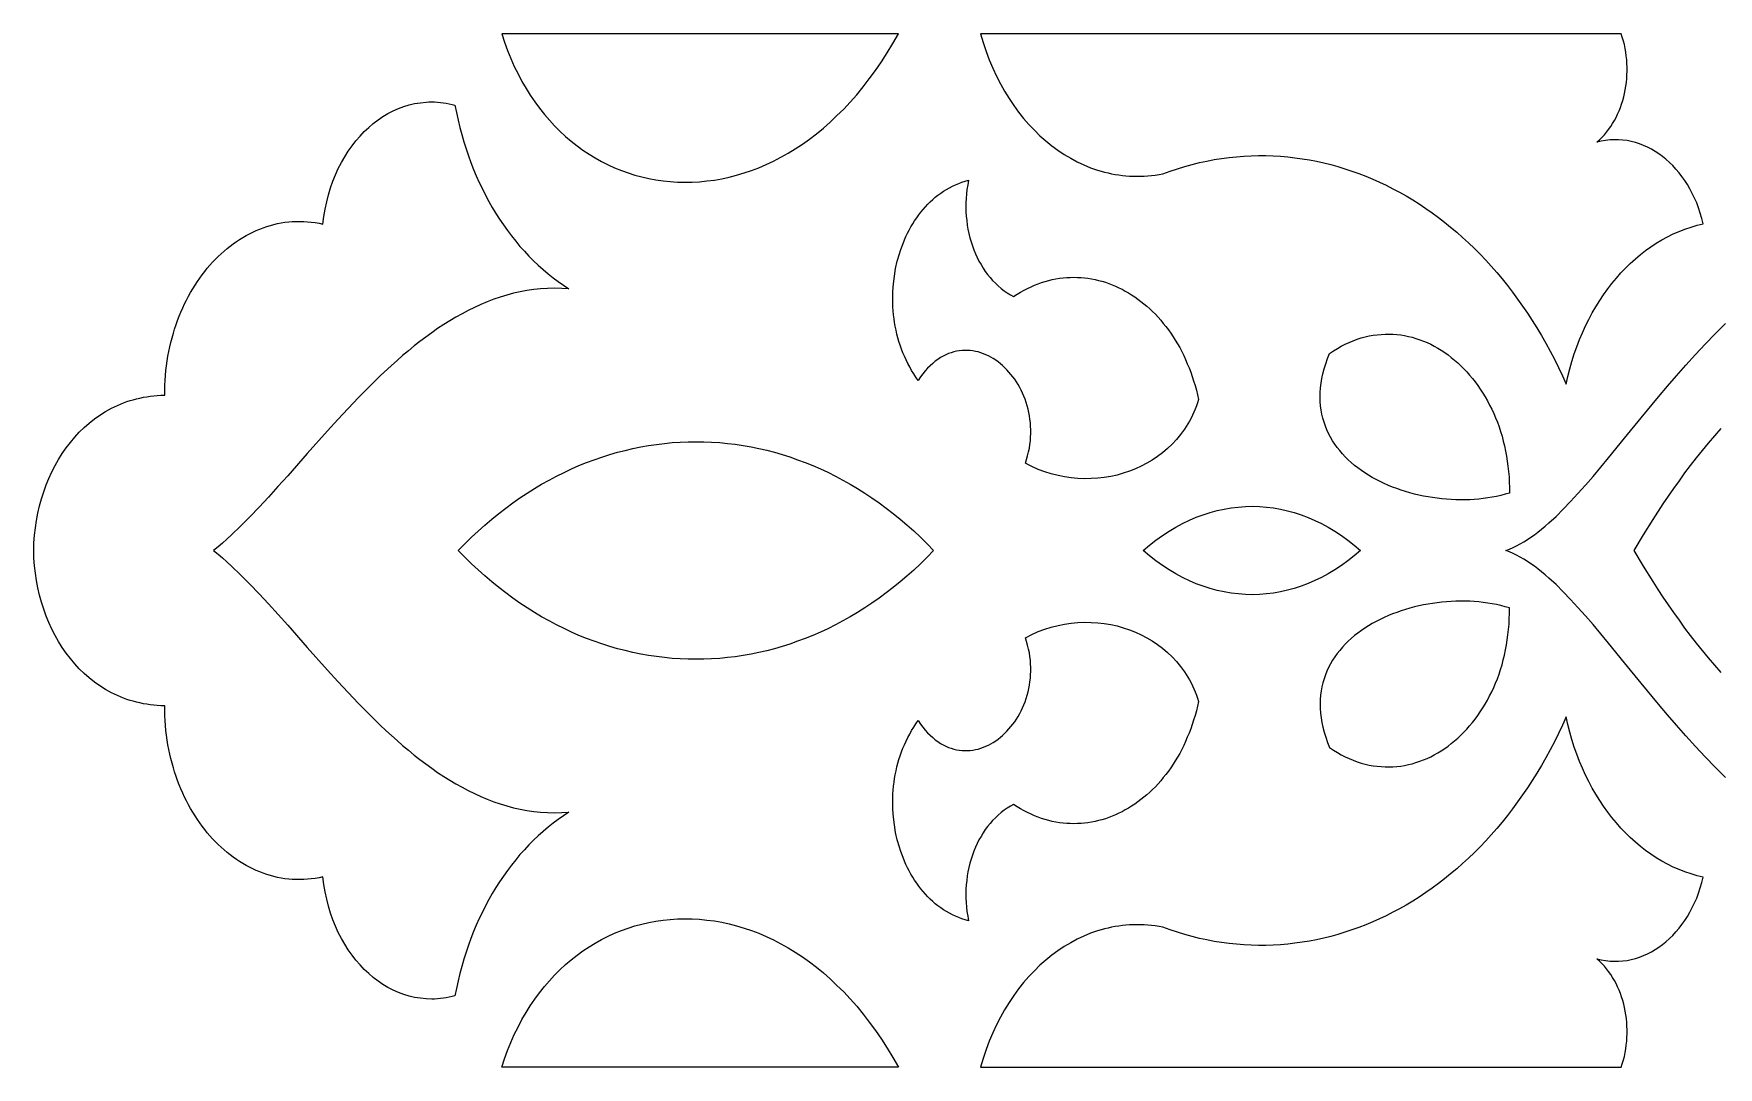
# Model space of a CAD drawing. Extents: x -250 to 390, y -40 to 76.
# Drawn here: x -250 to -119.6, y -40 to 40 of the extents above; entities that cross this region are included whole.
import ezdxf

# ---------------------------------------------------------------- set-up
doc = ezdxf.new("R2010")
doc.units = 0
doc.layers.add('LAYER_1', color=18, linetype='CONTINUOUS')

msp = doc.modelspace()

# ---------------------------------------------------------------- linework, layer by layer
at = {"layer": 'LAYER_1'}
for points in [[(-213.76, 40), (-213.55, 39.34), (-213.32, 38.7), (-213.07, 38.07), (-212.8, 37.47), (-212.51, 36.88), (-212.21, 36.31), (-211.89, 35.76), (-211.56, 35.23), (-211.21, 34.72), (-210.85, 34.23), (-210.47, 33.75), (-210.08, 33.3), (-209.68, 32.86), (-209.26, 32.45), (-208.83, 32.05), (-208.39, 31.68), (-207.94, 31.32), (-207.48, 30.99), (-207.01, 30.68), (-206.53, 30.38), (-206.04, 30.11), (-205.54, 29.86), (-205.03, 29.62), (-204.51, 29.41), (-203.99, 29.23), (-203.46, 29.06), (-202.92, 28.91), (-202.38, 28.79), (-201.83, 28.69), (-201.28, 28.61), (-200.72, 28.55), (-200.16, 28.51), (-199.59, 28.5), (-199.03, 28.51), (-198.46, 28.54), (-197.89, 28.6), (-197.31, 28.67), (-196.74, 28.77), (-196.16, 28.9), (-195.59, 29.05), (-195.01, 29.22), (-194.44, 29.41), (-193.87, 29.63), (-193.3, 29.87), (-192.73, 30.14), (-192.17, 30.43), (-191.61, 30.75), (-191.05, 31.09), (-190.5, 31.45), (-189.95, 31.84), (-189.41, 32.26), (-188.87, 32.7), (-188.34, 33.16), (-187.82, 33.66), (-187.3, 34.17), (-186.79, 34.71), (-186.29, 35.28), (-185.8, 35.88), (-185.32, 36.5), (-184.85, 37.14), (-184.38, 37.82), (-183.93, 38.52), (-183.49, 39.24), (-183.06, 40)], [(-176.7, 40), (-176.5, 39.31), (-176.28, 38.63), (-176.03, 37.98), (-175.76, 37.34), (-175.48, 36.72), (-175.17, 36.12), (-174.84, 35.55), (-174.5, 34.99), (-174.14, 34.45), (-173.77, 33.93), (-173.37, 33.44), (-172.96, 32.97), (-172.54, 32.52), (-172.11, 32.1), (-171.66, 31.7), (-171.19, 31.32), (-170.72, 30.98), (-170.23, 30.65), (-169.73, 30.36), (-169.23, 30.09), (-168.71, 29.84), (-168.19, 29.63), (-167.65, 29.44), (-167.38, 29.36), (-167.11, 29.29), (-166.84, 29.22), (-166.57, 29.16), (-166.29, 29.11), (-166.01, 29.07), (-165.73, 29.03), (-165.45, 29), (-165.17, 28.98), (-164.89, 28.97), (-164.61, 28.96), (-164.32, 28.96), (-164.04, 28.98), (-163.75, 28.99), (-163.47, 29.02), (-163.18, 29.06), (-162.89, 29.1), (-162.6, 29.15), (-162.04, 29.36), (-161.47, 29.55), (-160.9, 29.72), (-160.33, 29.88), (-159.76, 30.02), (-159.19, 30.14), (-158.62, 30.25), (-158.05, 30.34), (-157.47, 30.42), (-156.9, 30.48), (-156.33, 30.52), (-155.76, 30.55), (-155.2, 30.56), (-154.63, 30.56), (-154.06, 30.54), (-153.5, 30.51), (-152.93, 30.46), (-152.37, 30.4), (-151.81, 30.32), (-151.25, 30.23), (-150.7, 30.13), (-150.14, 30), (-149.59, 29.87), (-149.04, 29.72), (-148.5, 29.55), (-147.96, 29.37), (-147.42, 29.18), (-146.88, 28.97), (-146.35, 28.75), (-145.82, 28.52), (-145.3, 28.27), (-144.78, 28), (-144.27, 27.73), (-143.75, 27.44), (-143.25, 27.13), (-142.75, 26.82), (-142.25, 26.48), (-141.76, 26.14), (-141.27, 25.78), (-140.79, 25.41), (-140.32, 25.03), (-139.85, 24.64), (-139.39, 24.23), (-138.93, 23.81), (-138.48, 23.37), (-138.04, 22.93), (-137.6, 22.47), (-137.17, 22), (-136.75, 21.52), (-136.33, 21.02), (-135.92, 20.51), (-135.52, 20), (-135.13, 19.46), (-134.75, 18.92), (-134.37, 18.37), (-134, 17.8), (-133.64, 17.23), (-133.29, 16.64), (-132.95, 16.04), (-132.62, 15.43), (-132.29, 14.8), (-131.98, 14.17), (-131.67, 13.53), (-131.38, 12.87), (-131.24, 13.47), (-131.09, 14.06), (-130.93, 14.64), (-130.75, 15.21), (-130.55, 15.77), (-130.34, 16.32), (-130.11, 16.85), (-129.88, 17.38), (-129.62, 17.89), (-129.36, 18.39), (-129.08, 18.87), (-128.78, 19.34), (-128.48, 19.8), (-128.16, 20.24), (-127.83, 20.67), (-127.49, 21.08), (-127.14, 21.48), (-126.78, 21.86), (-126.41, 22.22), (-126.02, 22.57), (-125.63, 22.9), (-125.23, 23.22), (-124.82, 23.51), (-124.4, 23.79), (-123.97, 24.04), (-123.53, 24.28), (-123.09, 24.5), (-122.64, 24.7), (-122.18, 24.88), (-121.71, 25.03), (-121.24, 25.17), (-120.76, 25.28), (-120.87, 25.7), (-120.99, 26.11), (-121.12, 26.51), (-121.27, 26.9), (-121.43, 27.27), (-121.61, 27.63), (-121.79, 27.98), (-121.99, 28.32), (-122.2, 28.64), (-122.41, 28.95), (-122.64, 29.24), (-122.88, 29.52), (-123.13, 29.79), (-123.38, 30.04), (-123.65, 30.28), (-123.92, 30.5), (-124.2, 30.7), (-124.49, 30.89), (-124.78, 31.06), (-125.08, 31.22), (-125.39, 31.35), (-125.7, 31.47), (-126.02, 31.57), (-126.34, 31.65), (-126.66, 31.72), (-126.99, 31.76), (-127.32, 31.79), (-127.65, 31.79), (-127.98, 31.78), (-128.32, 31.74), (-128.66, 31.68), (-128.99, 31.6), (-128.8, 31.78), (-128.61, 31.97), (-128.42, 32.17), (-128.25, 32.37), (-128.09, 32.59), (-127.93, 32.81), (-127.78, 33.04), (-127.64, 33.28), (-127.51, 33.52), (-127.39, 33.77), (-127.28, 34.03), (-127.18, 34.29), (-127.08, 34.55), (-127, 34.82), (-126.92, 35.1), (-126.86, 35.38), (-126.8, 35.66), (-126.75, 35.94), (-126.71, 36.23), (-126.68, 36.52), (-126.67, 36.81), (-126.66, 37.1), (-126.66, 37.4), (-126.67, 37.69), (-126.69, 37.98), (-126.72, 38.28), (-126.76, 38.57), (-126.81, 38.86), (-126.87, 39.15), (-126.95, 39.43), (-127.03, 39.72), (-127.12, 40)], [(-250, 0), (-249.98, 0.59), (-249.93, 1.18), (-249.87, 1.76), (-249.78, 2.33), (-249.67, 2.9), (-249.54, 3.45), (-249.39, 4), (-249.22, 4.54), (-249.03, 5.07), (-248.82, 5.58), (-248.59, 6.08), (-248.34, 6.57), (-248.07, 7.04), (-247.79, 7.5), (-247.48, 7.94), (-247.16, 8.36), (-246.82, 8.77), (-246.47, 9.15), (-246.09, 9.52), (-245.7, 9.86), (-245.3, 10.18), (-244.88, 10.48), (-244.44, 10.76), (-243.99, 11.01), (-243.52, 11.23), (-243.28, 11.33), (-243.04, 11.43), (-242.79, 11.52), (-242.54, 11.6), (-242.29, 11.67), (-242.04, 11.74), (-241.78, 11.8), (-241.51, 11.86), (-241.25, 11.9), (-240.98, 11.94), (-240.7, 11.97), (-240.43, 11.99), (-240.15, 12.01), (-239.86, 12.01), (-239.86, 12.4), (-239.85, 12.79), (-239.83, 13.17), (-239.8, 13.55), (-239.76, 13.93), (-239.72, 14.3), (-239.67, 14.67), (-239.61, 15.04), (-239.54, 15.4), (-239.46, 15.76), (-239.38, 16.11), (-239.29, 16.46), (-239.19, 16.81), (-239.09, 17.14), (-238.98, 17.48), (-238.86, 17.81), (-238.73, 18.14), (-238.6, 18.45), (-238.46, 18.77), (-238.32, 19.08), (-238.17, 19.38), (-238.01, 19.68), (-237.85, 19.97), (-237.68, 20.26), (-237.51, 20.54), (-237.33, 20.81), (-237.15, 21.08), (-236.96, 21.34), (-236.76, 21.59), (-236.56, 21.84), (-236.36, 22.08), (-236.15, 22.31), (-235.93, 22.54), (-235.71, 22.76), (-235.49, 22.97), (-235.26, 23.17), (-235.03, 23.37), (-234.79, 23.56), (-234.55, 23.74), (-234.31, 23.91), (-234.06, 24.07), (-233.81, 24.23), (-233.55, 24.38), (-233.29, 24.52), (-233.03, 24.65), (-232.77, 24.77), (-232.5, 24.88), (-232.23, 24.98), (-231.96, 25.07), (-231.68, 25.16), (-231.4, 25.23), (-231.12, 25.3), (-230.84, 25.35), (-230.55, 25.4), (-230.26, 25.43), (-229.98, 25.46), (-229.68, 25.47), (-229.39, 25.47), (-229.1, 25.47), (-228.8, 25.45), (-228.51, 25.42), (-228.21, 25.38), (-227.91, 25.33), (-227.61, 25.27), (-227.54, 25.86), (-227.44, 26.43), (-227.32, 26.99), (-227.18, 27.53), (-227.02, 28.07), (-226.84, 28.58), (-226.64, 29.08), (-226.42, 29.56), (-226.18, 30.03), (-225.92, 30.48), (-225.65, 30.91), (-225.36, 31.32), (-225.06, 31.71), (-224.74, 32.07), (-224.41, 32.42), (-224.07, 32.75), (-223.71, 33.05), (-223.34, 33.33), (-222.97, 33.59), (-222.58, 33.82), (-222.18, 34.03), (-221.77, 34.21), (-221.36, 34.36), (-220.94, 34.49), (-220.51, 34.59), (-220.07, 34.66), (-219.63, 34.71), (-219.41, 34.72), (-219.19, 34.72), (-218.97, 34.72), (-218.74, 34.7), (-218.52, 34.68), (-218.29, 34.65), (-218.07, 34.62), (-217.84, 34.57), (-217.61, 34.52), (-217.39, 34.46), (-217.27, 33.89), (-217.15, 33.31), (-217.01, 32.75), (-216.87, 32.19), (-216.71, 31.64), (-216.53, 31.09), (-216.35, 30.55), (-216.16, 30.02), (-215.95, 29.5), (-215.74, 28.99), (-215.51, 28.48), (-215.27, 27.98), (-215.03, 27.5), (-214.77, 27.02), (-214.5, 26.55), (-214.22, 26.09), (-213.94, 25.64), (-213.64, 25.2), (-213.33, 24.77), (-213.02, 24.35), (-212.69, 23.94), (-212.36, 23.54), (-212.02, 23.16), (-211.67, 22.79), (-211.31, 22.43), (-210.94, 22.08), (-210.57, 21.74), (-210.18, 21.42), (-209.79, 21.11), (-209.39, 20.81), (-208.99, 20.53), (-208.57, 20.26), (-209.13, 20.29), (-209.68, 20.3), (-210.22, 20.29), (-210.76, 20.25), (-211.29, 20.2), (-211.82, 20.12), (-212.34, 20.02), (-212.86, 19.91), (-213.37, 19.77), (-213.88, 19.62), (-214.39, 19.44), (-214.89, 19.25), (-215.38, 19.05), (-215.87, 18.82), (-216.36, 18.58), (-216.84, 18.33), (-217.32, 18.06), (-217.79, 17.78), (-218.26, 17.48), (-218.73, 17.17), (-219.19, 16.85), (-219.65, 16.52), (-220.1, 16.18), (-220.55, 15.83), (-220.99, 15.46), (-221.44, 15.09), (-221.87, 14.71), (-222.31, 14.32), (-223.17, 13.52), (-224.01, 12.7), (-224.85, 11.85), (-225.66, 11), (-226.47, 10.13), (-227.27, 9.25), (-228.82, 7.5), (-230.34, 5.78), (-231.09, 4.95), (-231.82, 4.14), (-232.55, 3.35), (-233.27, 2.6), (-233.98, 1.88), (-234.69, 1.21), (-235.04, 0.89), (-235.38, 0.58), (-235.73, 0.28), (-236.08, 0), (-235.73, -0.28), (-235.38, -0.58), (-235.04, -0.89), (-234.69, -1.21), (-233.98, -1.88), (-233.27, -2.6), (-232.55, -3.35), (-231.82, -4.14), (-230.34, -5.78), (-228.82, -7.5), (-227.27, -9.25), (-226.47, -10.13), (-225.66, -11), (-224.85, -11.85), (-224.01, -12.7), (-223.17, -13.52), (-222.74, -13.92), (-222.31, -14.32), (-221.87, -14.71), (-221.44, -15.09), (-220.99, -15.46), (-220.55, -15.83), (-220.1, -16.18), (-219.65, -16.52), (-219.19, -16.85), (-218.73, -17.17), (-218.26, -17.48), (-217.79, -17.78), (-217.32, -18.06), (-216.84, -18.33), (-216.36, -18.58), (-215.87, -18.82), (-215.38, -19.05), (-214.89, -19.25), (-214.39, -19.44), (-213.88, -19.62), (-213.37, -19.77), (-212.86, -19.91), (-212.34, -20.02), (-211.82, -20.12), (-211.29, -20.2), (-210.76, -20.25), (-210.22, -20.29), (-209.68, -20.3), (-209.13, -20.29), (-208.57, -20.26), (-208.99, -20.53), (-209.39, -20.81), (-209.79, -21.11), (-210.18, -21.42), (-210.57, -21.74), (-210.94, -22.08), (-211.31, -22.43), (-211.67, -22.79), (-212.02, -23.16), (-212.36, -23.54), (-212.69, -23.94), (-213.02, -24.35), (-213.33, -24.77), (-213.64, -25.2), (-213.94, -25.64), (-214.22, -26.09), (-214.5, -26.55), (-214.77, -27.02), (-215.03, -27.5), (-215.27, -27.98), (-215.51, -28.48), (-215.74, -28.99), (-215.95, -29.5), (-216.16, -30.02), (-216.35, -30.55), (-216.53, -31.09), (-216.71, -31.64), (-216.87, -32.19), (-217.01, -32.75), (-217.15, -33.31), (-217.27, -33.89), (-217.39, -34.46), (-217.61, -34.52), (-217.84, -34.57), (-218.07, -34.62), (-218.29, -34.65), (-218.52, -34.68), (-218.74, -34.7), (-218.97, -34.72), (-219.19, -34.72), (-219.63, -34.71), (-220.07, -34.66), (-220.51, -34.59), (-220.94, -34.49), (-221.36, -34.36), (-221.77, -34.21), (-222.18, -34.03), (-222.58, -33.82), (-222.97, -33.59), (-223.34, -33.33), (-223.71, -33.05), (-224.07, -32.75), (-224.41, -32.42), (-224.74, -32.07), (-225.06, -31.71), (-225.36, -31.32), (-225.65, -30.91), (-225.92, -30.48), (-226.18, -30.03), (-226.42, -29.56), (-226.64, -29.08), (-226.84, -28.58), (-227.02, -28.07), (-227.18, -27.53), (-227.32, -26.99), (-227.44, -26.43), (-227.54, -25.86), (-227.61, -25.27), (-227.91, -25.33), (-228.21, -25.38), (-228.51, -25.42), (-228.8, -25.45), (-229.1, -25.47), (-229.39, -25.47), (-229.68, -25.47), (-229.98, -25.46), (-230.26, -25.43), (-230.55, -25.4), (-230.84, -25.35), (-231.12, -25.3), (-231.4, -25.23), (-231.68, -25.16), (-231.96, -25.07), (-232.23, -24.98), (-232.5, -24.88), (-232.77, -24.77), (-233.03, -24.65), (-233.29, -24.52), (-233.55, -24.38), (-233.81, -24.23), (-234.06, -24.07), (-234.31, -23.91), (-234.55, -23.74), (-234.79, -23.56), (-235.03, -23.37), (-235.26, -23.17), (-235.49, -22.97), (-235.71, -22.76), (-235.93, -22.54), (-236.15, -22.31), (-236.36, -22.08), (-236.56, -21.84), (-236.76, -21.59), (-236.96, -21.34), (-237.15, -21.08), (-237.33, -20.81), (-237.51, -20.54), (-237.68, -20.26), (-237.85, -19.97), (-238.01, -19.68), (-238.17, -19.38), (-238.32, -19.08), (-238.46, -18.77), (-238.6, -18.45), (-238.73, -18.14), (-238.86, -17.81), (-238.98, -17.48), (-239.09, -17.14), (-239.19, -16.81), (-239.29, -16.46), (-239.38, -16.11), (-239.46, -15.76), (-239.54, -15.4), (-239.61, -15.04), (-239.67, -14.67), (-239.72, -14.3), (-239.76, -13.93), (-239.8, -13.55), (-239.83, -13.17), (-239.85, -12.79), (-239.86, -12.4), (-239.86, -12.01), (-240.15, -12.01), (-240.43, -11.99), (-240.7, -11.97), (-240.98, -11.94), (-241.25, -11.9), (-241.51, -11.86), (-241.78, -11.8), (-242.04, -11.74), (-242.29, -11.67), (-242.54, -11.6), (-242.79, -11.52), (-243.04, -11.43), (-243.28, -11.33), (-243.52, -11.23), (-243.99, -11.01), (-244.44, -10.76), (-244.88, -10.48), (-245.3, -10.18), (-245.7, -9.86), (-246.09, -9.52), (-246.47, -9.15), (-246.82, -8.77), (-247.16, -8.36), (-247.48, -7.94), (-247.79, -7.5), (-248.07, -7.04), (-248.34, -6.57), (-248.59, -6.08), (-248.82, -5.58), (-249.03, -5.07), (-249.22, -4.54), (-249.39, -4), (-249.54, -3.45), (-249.67, -2.9), (-249.78, -2.33), (-249.87, -1.76), (-249.93, -1.18), (-249.98, -0.59)], [(-181.53, 13.17), (-181.71, 13.42), (-181.88, 13.68), (-182.04, 13.94), (-182.19, 14.21), (-182.33, 14.48), (-182.47, 14.75), (-182.6, 15.03), (-182.71, 15.31), (-182.82, 15.59), (-182.92, 15.88), (-183.02, 16.17), (-183.1, 16.46), (-183.18, 16.75), (-183.25, 17.05), (-183.31, 17.35), (-183.36, 17.64), (-183.4, 17.94), (-183.44, 18.24), (-183.47, 18.54), (-183.49, 18.85), (-183.5, 19.15), (-183.5, 19.45), (-183.5, 19.75), (-183.49, 20.05), (-183.45, 20.64), (-183.38, 21.24), (-183.28, 21.82), (-183.15, 22.39), (-182.99, 22.96), (-182.9, 23.23), (-182.81, 23.5), (-182.7, 23.77), (-182.59, 24.04), (-182.48, 24.3), (-182.36, 24.55), (-182.23, 24.8), (-182.09, 25.05), (-181.95, 25.29), (-181.81, 25.52), (-181.65, 25.75), (-181.49, 25.98), (-181.33, 26.19), (-181.15, 26.4), (-180.98, 26.6), (-180.79, 26.8), (-180.6, 26.99), (-180.41, 27.17), (-180.21, 27.34), (-180, 27.51), (-179.79, 27.66), (-179.57, 27.81), (-179.34, 27.95), (-179.12, 28.08), (-178.88, 28.2), (-178.64, 28.31), (-178.4, 28.41), (-178.15, 28.5), (-177.89, 28.58), (-177.63, 28.65), (-177.7, 28.3), (-177.76, 27.95), (-177.8, 27.6), (-177.83, 27.25), (-177.84, 26.9), (-177.85, 26.55), (-177.84, 26.21), (-177.82, 25.87), (-177.78, 25.53), (-177.74, 25.19), (-177.68, 24.86), (-177.61, 24.53), (-177.53, 24.21), (-177.44, 23.89), (-177.34, 23.58), (-177.23, 23.27), (-177.1, 22.97), (-176.97, 22.68), (-176.83, 22.4), (-176.67, 22.13), (-176.51, 21.86), (-176.34, 21.6), (-176.16, 21.36), (-175.97, 21.12), (-175.77, 20.89), (-175.56, 20.68), (-175.34, 20.48), (-175.12, 20.28), (-174.89, 20.11), (-174.65, 19.94), (-174.4, 19.79), (-174.15, 19.65), (-173.88, 19.83), (-173.61, 19.99), (-173.34, 20.14), (-173.07, 20.28), (-172.8, 20.41), (-172.53, 20.53), (-172.25, 20.64), (-171.98, 20.74), (-171.7, 20.83), (-171.42, 20.9), (-171.15, 20.97), (-170.87, 21.02), (-170.59, 21.07), (-170.31, 21.1), (-170.04, 21.13), (-169.76, 21.14), (-169.48, 21.15), (-169.21, 21.14), (-168.93, 21.13), (-168.66, 21.1), (-168.39, 21.07), (-168.11, 21.03), (-167.84, 20.97), (-167.58, 20.91), (-167.31, 20.84), (-167.04, 20.76), (-166.78, 20.67), (-166.52, 20.57), (-166.26, 20.46), (-166, 20.34), (-165.75, 20.22), (-165.5, 20.08), (-165.25, 19.94), (-165.01, 19.79), (-164.76, 19.63), (-164.53, 19.46), (-164.29, 19.28), (-164.06, 19.1), (-163.83, 18.91), (-163.61, 18.71), (-163.39, 18.5), (-163.17, 18.28), (-162.96, 18.05), (-162.76, 17.82), (-162.56, 17.58), (-162.36, 17.33), (-162.17, 17.08), (-161.98, 16.82), (-161.8, 16.55), (-161.63, 16.27), (-161.46, 15.99), (-161.29, 15.7), (-161.13, 15.4), (-160.98, 15.09), (-160.84, 14.78), (-160.7, 14.46), (-160.56, 14.14), (-160.44, 13.81), (-160.32, 13.47), (-160.21, 13.13), (-160.1, 12.78), (-160, 12.42), (-159.91, 12.06), (-159.83, 11.69), (-159.91, 11.44), (-159.99, 11.19), (-160.09, 10.95), (-160.19, 10.71), (-160.3, 10.47), (-160.41, 10.25), (-160.53, 10.02), (-160.66, 9.8), (-160.79, 9.59), (-160.93, 9.38), (-161.07, 9.18), (-161.22, 8.98), (-161.54, 8.6), (-161.87, 8.23), (-162.23, 7.89), (-162.61, 7.57), (-163, 7.28), (-163.41, 7), (-163.83, 6.75), (-164.27, 6.52), (-164.72, 6.32), (-165.18, 6.13), (-165.66, 5.98), (-166.14, 5.84), (-166.63, 5.73), (-167.13, 5.65), (-167.63, 5.59), (-168.14, 5.56), (-168.65, 5.55), (-169.17, 5.57), (-169.68, 5.62), (-170.2, 5.7), (-170.71, 5.8), (-171.23, 5.93), (-171.74, 6.09), (-172.24, 6.28), (-172.74, 6.5), (-172.99, 6.62), (-173.23, 6.75), (-173.14, 7.04), (-173.06, 7.33), (-172.99, 7.63), (-172.93, 7.92), (-172.88, 8.21), (-172.85, 8.49), (-172.83, 8.78), (-172.82, 9.06), (-172.82, 9.34), (-172.83, 9.62), (-172.85, 9.89), (-172.88, 10.16), (-172.92, 10.43), (-172.97, 10.69), (-173.03, 10.95), (-173.09, 11.2), (-173.17, 11.45), (-173.26, 11.7), (-173.35, 11.94), (-173.45, 12.17), (-173.56, 12.4), (-173.67, 12.62), (-173.8, 12.84), (-173.93, 13.05), (-174.06, 13.25), (-174.2, 13.44), (-174.35, 13.63), (-174.51, 13.81), (-174.66, 13.99), (-174.83, 14.15), (-175, 14.31), (-175.17, 14.46), (-175.35, 14.6), (-175.53, 14.73), (-175.72, 14.85), (-175.91, 14.96), (-176.1, 15.06), (-176.3, 15.15), (-176.49, 15.23), (-176.69, 15.31), (-176.9, 15.37), (-177.1, 15.41), (-177.31, 15.45), (-177.52, 15.48), (-177.72, 15.49), (-177.93, 15.49), (-178.14, 15.48), (-178.35, 15.46), (-178.56, 15.43), (-178.77, 15.38), (-178.98, 15.31), (-179.19, 15.24), (-179.4, 15.15), (-179.61, 15.04), (-179.81, 14.93), (-180.01, 14.79), (-180.21, 14.65), (-180.41, 14.48), (-180.6, 14.3), (-180.8, 14.11), (-180.99, 13.9), (-181.17, 13.67), (-181.35, 13.43)], [(-149.69, 15.25), (-149.38, 15.46), (-149.08, 15.64), (-148.78, 15.82), (-148.47, 15.97), (-148.16, 16.11), (-147.86, 16.24), (-147.55, 16.35), (-147.24, 16.45), (-146.93, 16.54), (-146.62, 16.61), (-146.31, 16.66), (-146.01, 16.7), (-145.7, 16.73), (-145.39, 16.75), (-145.09, 16.75), (-144.78, 16.74), (-144.48, 16.72), (-144.18, 16.68), (-143.88, 16.63), (-143.59, 16.57), (-143.29, 16.5), (-143, 16.41), (-142.71, 16.31), (-142.42, 16.21), (-142.14, 16.09), (-141.86, 15.96), (-141.59, 15.81), (-141.31, 15.66), (-141.05, 15.5), (-140.78, 15.32), (-140.52, 15.14), (-140.27, 14.95), (-140.02, 14.74), (-139.77, 14.53), (-139.53, 14.3), (-139.3, 14.07), (-139.07, 13.83), (-138.85, 13.58), (-138.63, 13.32), (-138.42, 13.05), (-138.21, 12.77), (-138.02, 12.48), (-137.82, 12.19), (-137.64, 11.89), (-137.46, 11.58), (-137.3, 11.26), (-137.13, 10.94), (-136.98, 10.6), (-136.84, 10.26), (-136.7, 9.92), (-136.57, 9.56), (-136.45, 9.2), (-136.34, 8.84), (-136.24, 8.47), (-136.15, 8.09), (-136.06, 7.7), (-135.99, 7.31), (-135.93, 6.92), (-135.88, 6.52), (-135.83, 6.11), (-135.8, 5.7), (-135.78, 5.29), (-135.77, 4.87), (-135.77, 4.44), (-136.1, 4.35), (-136.43, 4.26), (-136.76, 4.19), (-137.1, 4.13), (-137.44, 4.07), (-137.79, 4.02), (-138.14, 3.98), (-138.49, 3.95), (-138.84, 3.93), (-139.2, 3.92), (-139.56, 3.92), (-139.92, 3.93), (-140.27, 3.94), (-140.63, 3.97), (-140.99, 4), (-141.35, 4.04), (-141.71, 4.09), (-142.07, 4.15), (-142.42, 4.21), (-142.77, 4.29), (-143.12, 4.37), (-143.47, 4.46), (-143.81, 4.56), (-144.15, 4.67), (-144.48, 4.79), (-144.81, 4.91), (-145.14, 5.04), (-145.46, 5.18), (-145.77, 5.33), (-146.08, 5.49), (-146.38, 5.65), (-146.67, 5.83), (-146.95, 6.01), (-147.23, 6.19), (-147.5, 6.39), (-147.76, 6.59), (-148.01, 6.81), (-148.25, 7.02), (-148.48, 7.25), (-148.69, 7.48), (-148.9, 7.73), (-149.1, 7.98), (-149.28, 8.23), (-149.46, 8.5), (-149.62, 8.77), (-149.76, 9.05), (-149.9, 9.33), (-150.01, 9.62), (-150.12, 9.92), (-150.21, 10.23), (-150.28, 10.55), (-150.34, 10.87), (-150.39, 11.19), (-150.41, 11.53), (-150.42, 11.87), (-150.42, 12.22), (-150.39, 12.58), (-150.35, 12.94), (-150.29, 13.31), (-150.21, 13.68), (-150.11, 14.07), (-149.99, 14.46), (-149.85, 14.85)], [(-217.13, 0), (-216.62, 0.52), (-216.11, 1.02), (-215.59, 1.5), (-215.07, 1.97), (-214.54, 2.42), (-214, 2.86), (-213.46, 3.28), (-212.91, 3.68), (-212.36, 4.07), (-211.8, 4.44), (-211.24, 4.79), (-210.68, 5.13), (-210.11, 5.45), (-209.53, 5.75), (-208.95, 6.04), (-208.37, 6.31), (-207.79, 6.57), (-207.2, 6.81), (-206.61, 7.03), (-206.01, 7.23), (-205.41, 7.42), (-204.82, 7.6), (-204.21, 7.75), (-203.61, 7.89), (-203.01, 8.02), (-202.4, 8.12), (-201.79, 8.21), (-201.18, 8.29), (-200.57, 8.35), (-199.96, 8.39), (-199.35, 8.41), (-198.74, 8.42), (-198.13, 8.41), (-197.52, 8.39), (-196.9, 8.35), (-196.29, 8.29), (-195.69, 8.22), (-195.08, 8.13), (-194.47, 8.02), (-193.86, 7.9), (-193.26, 7.76), (-192.66, 7.6), (-192.06, 7.43), (-191.46, 7.24), (-190.87, 7.03), (-190.28, 6.81), (-189.69, 6.57), (-189.1, 6.32), (-188.52, 6.05), (-187.94, 5.76), (-187.36, 5.45), (-186.79, 5.13), (-186.23, 4.8), (-185.66, 4.44), (-185.11, 4.07), (-184.55, 3.69), (-184.01, 3.28), (-183.46, 2.86), (-182.93, 2.43), (-182.4, 1.98), (-181.87, 1.51), (-181.35, 1.02), (-180.84, 0.52), (-180.34, 0), (-180.84, -0.52), (-181.35, -1.02), (-181.87, -1.51), (-182.4, -1.98), (-182.93, -2.43), (-183.46, -2.86), (-184.01, -3.28), (-184.55, -3.69), (-185.11, -4.07), (-185.66, -4.44), (-186.23, -4.8), (-186.79, -5.13), (-187.36, -5.45), (-187.94, -5.76), (-188.52, -6.05), (-189.1, -6.32), (-189.69, -6.57), (-190.28, -6.81), (-190.87, -7.03), (-191.46, -7.24), (-192.06, -7.43), (-192.66, -7.6), (-193.26, -7.76), (-193.86, -7.9), (-194.47, -8.02), (-195.08, -8.13), (-195.69, -8.22), (-196.29, -8.29), (-196.9, -8.35), (-197.52, -8.39), (-198.13, -8.41), (-198.74, -8.42), (-199.35, -8.41), (-199.96, -8.39), (-200.57, -8.35), (-201.18, -8.29), (-201.79, -8.21), (-202.4, -8.12), (-203.01, -8.02), (-203.61, -7.89), (-204.21, -7.75), (-204.82, -7.6), (-205.41, -7.42), (-206.01, -7.23), (-206.61, -7.03), (-207.2, -6.81), (-207.79, -6.57), (-208.37, -6.31), (-208.95, -6.04), (-209.53, -5.75), (-210.11, -5.45), (-210.68, -5.13), (-211.24, -4.79), (-211.8, -4.44), (-212.36, -4.07), (-212.91, -3.68), (-213.46, -3.28), (-214, -2.86), (-214.54, -2.42), (-215.07, -1.97), (-215.59, -1.5), (-216.11, -1.02), (-216.62, -0.52)], [(-164.12, 0), (-163.63, 0.41), (-163.13, 0.8), (-162.62, 1.16), (-162.11, 1.5), (-161.59, 1.8), (-161.07, 2.09), (-160.54, 2.34), (-160.01, 2.57), (-159.47, 2.77), (-158.93, 2.94), (-158.39, 3.09), (-157.85, 3.21), (-157.31, 3.3), (-156.76, 3.36), (-156.21, 3.4), (-155.67, 3.42), (-155.12, 3.4), (-154.58, 3.36), (-154.03, 3.3), (-153.49, 3.2), (-152.95, 3.08), (-152.42, 2.93), (-151.88, 2.76), (-151.35, 2.56), (-150.83, 2.33), (-150.31, 2.08), (-149.79, 1.8), (-149.28, 1.49), (-148.77, 1.16), (-148.28, 0.8), (-147.79, 0.41), (-147.3, 0), (-147.79, -0.41), (-148.28, -0.8), (-148.77, -1.16), (-149.28, -1.49), (-149.79, -1.8), (-150.31, -2.08), (-150.83, -2.33), (-151.35, -2.56), (-151.88, -2.76), (-152.42, -2.93), (-152.95, -3.08), (-153.49, -3.2), (-154.03, -3.3), (-154.58, -3.36), (-155.12, -3.4), (-155.67, -3.42), (-156.21, -3.4), (-156.76, -3.36), (-157.31, -3.3), (-157.85, -3.21), (-158.39, -3.09), (-158.93, -2.94), (-159.47, -2.77), (-160.01, -2.57), (-160.54, -2.34), (-161.07, -2.09), (-161.59, -1.8), (-162.11, -1.5), (-162.62, -1.16), (-163.13, -0.8), (-163.63, -0.41)], [(-149.69, -15.25), (-149.38, -15.46), (-149.08, -15.64), (-148.78, -15.82), (-148.47, -15.97), (-148.16, -16.11), (-147.86, -16.24), (-147.55, -16.35), (-147.24, -16.45), (-146.93, -16.54), (-146.62, -16.61), (-146.31, -16.66), (-146.01, -16.7), (-145.7, -16.73), (-145.39, -16.75), (-145.09, -16.75), (-144.78, -16.74), (-144.48, -16.72), (-144.18, -16.68), (-143.88, -16.63), (-143.59, -16.57), (-143.29, -16.5), (-143, -16.41), (-142.71, -16.31), (-142.42, -16.21), (-142.14, -16.09), (-141.86, -15.96), (-141.59, -15.81), (-141.31, -15.66), (-141.05, -15.5), (-140.78, -15.32), (-140.52, -15.14), (-140.27, -14.95), (-140.02, -14.74), (-139.77, -14.53), (-139.53, -14.3), (-139.3, -14.07), (-139.07, -13.83), (-138.85, -13.58), (-138.63, -13.32), (-138.42, -13.05), (-138.21, -12.77), (-138.02, -12.48), (-137.82, -12.19), (-137.64, -11.89), (-137.46, -11.58), (-137.3, -11.26), (-137.13, -10.94), (-136.98, -10.6), (-136.84, -10.26), (-136.7, -9.92), (-136.57, -9.56), (-136.45, -9.2), (-136.34, -8.84), (-136.24, -8.47), (-136.15, -8.09), (-136.06, -7.7), (-135.99, -7.31), (-135.93, -6.92), (-135.88, -6.52), (-135.83, -6.11), (-135.8, -5.7), (-135.78, -5.29), (-135.77, -4.87), (-135.77, -4.44), (-136.1, -4.35), (-136.43, -4.26), (-136.76, -4.19), (-137.1, -4.13), (-137.44, -4.07), (-137.79, -4.02), (-138.14, -3.98), (-138.49, -3.95), (-138.84, -3.93), (-139.2, -3.92), (-139.56, -3.92), (-139.92, -3.93), (-140.27, -3.94), (-140.63, -3.97), (-140.99, -4), (-141.35, -4.04), (-141.71, -4.09), (-142.07, -4.15), (-142.42, -4.21), (-142.77, -4.29), (-143.12, -4.37), (-143.47, -4.46), (-143.81, -4.56), (-144.15, -4.67), (-144.48, -4.79), (-144.81, -4.91), (-145.14, -5.04), (-145.46, -5.18), (-145.77, -5.33), (-146.08, -5.49), (-146.38, -5.65), (-146.67, -5.83), (-146.95, -6.01), (-147.23, -6.19), (-147.5, -6.39), (-147.76, -6.59), (-148.01, -6.81), (-148.25, -7.02), (-148.48, -7.25), (-148.69, -7.48), (-148.9, -7.73), (-149.1, -7.98), (-149.28, -8.23), (-149.46, -8.5), (-149.62, -8.77), (-149.76, -9.05), (-149.9, -9.33), (-150.01, -9.62), (-150.12, -9.92), (-150.21, -10.23), (-150.28, -10.55), (-150.34, -10.87), (-150.39, -11.19), (-150.41, -11.53), (-150.42, -11.87), (-150.42, -12.22), (-150.39, -12.58), (-150.35, -12.94), (-150.29, -13.31), (-150.21, -13.68), (-150.11, -14.07), (-149.99, -14.46), (-149.85, -14.85)], [(-177.63, -28.65), (-177.89, -28.58), (-178.15, -28.5), (-178.4, -28.41), (-178.64, -28.31), (-178.88, -28.2), (-179.12, -28.08), (-179.34, -27.95), (-179.57, -27.81), (-179.79, -27.66), (-180, -27.51), (-180.21, -27.34), (-180.41, -27.17), (-180.6, -26.99), (-180.79, -26.8), (-180.98, -26.6), (-181.15, -26.4), (-181.33, -26.19), (-181.49, -25.98), (-181.65, -25.75), (-181.81, -25.52), (-181.95, -25.29), (-182.09, -25.05), (-182.23, -24.8), (-182.36, -24.55), (-182.48, -24.3), (-182.59, -24.04), (-182.7, -23.77), (-182.81, -23.5), (-182.9, -23.23), (-182.99, -22.96), (-183.15, -22.39), (-183.28, -21.82), (-183.38, -21.24), (-183.45, -20.64), (-183.49, -20.05), (-183.5, -19.75), (-183.5, -19.45), (-183.5, -19.15), (-183.49, -18.85), (-183.47, -18.54), (-183.44, -18.24), (-183.4, -17.94), (-183.36, -17.64), (-183.31, -17.35), (-183.25, -17.05), (-183.18, -16.75), (-183.1, -16.46), (-183.02, -16.17), (-182.92, -15.88), (-182.82, -15.59), (-182.71, -15.31), (-182.6, -15.03), (-182.47, -14.75), (-182.33, -14.48), (-182.19, -14.21), (-182.04, -13.94), (-181.88, -13.68), (-181.71, -13.42), (-181.53, -13.17), (-181.35, -13.43), (-181.17, -13.67), (-180.99, -13.9), (-180.8, -14.11), (-180.6, -14.3), (-180.41, -14.48), (-180.21, -14.65), (-180.01, -14.79), (-179.81, -14.93), (-179.61, -15.04), (-179.4, -15.15), (-179.19, -15.24), (-178.98, -15.31), (-178.77, -15.38), (-178.56, -15.43), (-178.35, -15.46), (-178.14, -15.48), (-177.93, -15.49), (-177.72, -15.49), (-177.52, -15.48), (-177.31, -15.45), (-177.1, -15.41), (-176.9, -15.37), (-176.69, -15.31), (-176.49, -15.23), (-176.3, -15.15), (-176.1, -15.06), (-175.91, -14.96), (-175.72, -14.85), (-175.53, -14.73), (-175.35, -14.6), (-175.17, -14.46), (-175, -14.31), (-174.83, -14.15), (-174.66, -13.99), (-174.51, -13.81), (-174.35, -13.63), (-174.2, -13.44), (-174.06, -13.25), (-173.93, -13.05), (-173.8, -12.84), (-173.67, -12.62), (-173.56, -12.4), (-173.45, -12.17), (-173.35, -11.94), (-173.26, -11.7), (-173.17, -11.45), (-173.09, -11.2), (-173.03, -10.95), (-172.97, -10.69), (-172.92, -10.43), (-172.88, -10.16), (-172.85, -9.89), (-172.83, -9.62), (-172.82, -9.34), (-172.82, -9.06), (-172.83, -8.78), (-172.85, -8.49), (-172.88, -8.21), (-172.93, -7.92), (-172.99, -7.63), (-173.06, -7.33), (-173.14, -7.04), (-173.23, -6.75), (-172.74, -6.5), (-172.24, -6.28), (-171.74, -6.09), (-171.23, -5.93), (-170.71, -5.8), (-170.2, -5.7), (-169.68, -5.62), (-169.17, -5.57), (-168.65, -5.55), (-168.14, -5.56), (-167.63, -5.59), (-167.13, -5.65), (-166.63, -5.73), (-166.14, -5.84), (-165.66, -5.98), (-165.18, -6.13), (-164.72, -6.32), (-164.27, -6.52), (-163.83, -6.75), (-163.41, -7), (-163, -7.28), (-162.61, -7.57), (-162.23, -7.89), (-161.87, -8.23), (-161.54, -8.6), (-161.22, -8.98), (-161.07, -9.18), (-160.93, -9.38), (-160.79, -9.59), (-160.66, -9.8), (-160.53, -10.02), (-160.41, -10.25), (-160.3, -10.47), (-160.19, -10.71), (-160.09, -10.95), (-159.99, -11.19), (-159.91, -11.44), (-159.83, -11.69), (-159.91, -12.06), (-160, -12.42), (-160.1, -12.78), (-160.21, -13.13), (-160.32, -13.47), (-160.44, -13.81), (-160.56, -14.14), (-160.7, -14.46), (-160.84, -14.78), (-160.98, -15.09), (-161.13, -15.4), (-161.29, -15.7), (-161.46, -15.99), (-161.63, -16.27), (-161.8, -16.55), (-161.98, -16.82), (-162.17, -17.08), (-162.36, -17.33), (-162.56, -17.58), (-162.76, -17.82), (-162.96, -18.05), (-163.17, -18.28), (-163.39, -18.5), (-163.61, -18.71), (-163.83, -18.91), (-164.06, -19.1), (-164.29, -19.28), (-164.53, -19.46), (-164.76, -19.63), (-165.01, -19.79), (-165.25, -19.94), (-165.5, -20.08), (-165.75, -20.22), (-166, -20.34), (-166.26, -20.46), (-166.52, -20.57), (-166.78, -20.67), (-167.04, -20.76), (-167.31, -20.84), (-167.58, -20.91), (-167.84, -20.97), (-168.11, -21.03), (-168.39, -21.07), (-168.66, -21.1), (-168.93, -21.13), (-169.21, -21.14), (-169.48, -21.15), (-169.76, -21.14), (-170.04, -21.13), (-170.31, -21.1), (-170.59, -21.07), (-170.87, -21.02), (-171.15, -20.97), (-171.42, -20.9), (-171.7, -20.83), (-171.98, -20.74), (-172.25, -20.64), (-172.53, -20.53), (-172.8, -20.41), (-173.07, -20.28), (-173.34, -20.14), (-173.61, -19.99), (-173.88, -19.83), (-174.15, -19.65), (-174.4, -19.79), (-174.65, -19.94), (-174.89, -20.11), (-175.12, -20.28), (-175.34, -20.48), (-175.56, -20.68), (-175.77, -20.89), (-175.97, -21.12), (-176.16, -21.36), (-176.34, -21.6), (-176.51, -21.86), (-176.67, -22.13), (-176.83, -22.4), (-176.97, -22.68), (-177.1, -22.97), (-177.23, -23.27), (-177.34, -23.58), (-177.44, -23.89), (-177.53, -24.21), (-177.61, -24.53), (-177.68, -24.86), (-177.74, -25.19), (-177.78, -25.53), (-177.82, -25.87), (-177.84, -26.21), (-177.85, -26.55), (-177.84, -26.9), (-177.83, -27.25), (-177.8, -27.6), (-177.76, -27.95), (-177.7, -28.3)], [(-176.7, -40), (-127.12, -40), (-127.03, -39.72), (-126.95, -39.43), (-126.87, -39.15), (-126.81, -38.86), (-126.76, -38.57), (-126.72, -38.28), (-126.69, -37.98), (-126.67, -37.69), (-126.66, -37.4), (-126.66, -37.1), (-126.67, -36.81), (-126.68, -36.52), (-126.71, -36.23), (-126.75, -35.94), (-126.8, -35.66), (-126.86, -35.38), (-126.92, -35.1), (-127, -34.82), (-127.08, -34.55), (-127.18, -34.29), (-127.28, -34.03), (-127.39, -33.77), (-127.51, -33.52), (-127.64, -33.28), (-127.78, -33.04), (-127.93, -32.81), (-128.09, -32.59), (-128.25, -32.37), (-128.42, -32.17), (-128.61, -31.97), (-128.8, -31.78), (-128.99, -31.6), (-128.66, -31.68), (-128.32, -31.74), (-127.98, -31.78), (-127.65, -31.79), (-127.32, -31.79), (-126.99, -31.76), (-126.66, -31.72), (-126.34, -31.65), (-126.02, -31.57), (-125.7, -31.47), (-125.39, -31.35), (-125.08, -31.22), (-124.78, -31.06), (-124.49, -30.89), (-124.2, -30.7), (-123.92, -30.5), (-123.65, -30.28), (-123.38, -30.04), (-123.13, -29.79), (-122.88, -29.52), (-122.64, -29.24), (-122.41, -28.95), (-122.2, -28.64), (-121.99, -28.32), (-121.79, -27.98), (-121.61, -27.63), (-121.43, -27.27), (-121.27, -26.9), (-121.12, -26.51), (-120.99, -26.11), (-120.87, -25.7), (-120.76, -25.28), (-121.24, -25.17), (-121.71, -25.03), (-122.18, -24.88), (-122.64, -24.7), (-123.09, -24.5), (-123.53, -24.28), (-123.97, -24.04), (-124.4, -23.79), (-124.82, -23.51), (-125.23, -23.22), (-125.63, -22.9), (-126.02, -22.57), (-126.41, -22.22), (-126.78, -21.86), (-127.14, -21.48), (-127.49, -21.08), (-127.83, -20.67), (-128.16, -20.24), (-128.48, -19.8), (-128.78, -19.34), (-129.08, -18.87), (-129.36, -18.39), (-129.62, -17.89), (-129.88, -17.38), (-130.11, -16.85), (-130.34, -16.32), (-130.55, -15.77), (-130.75, -15.21), (-130.93, -14.64), (-131.09, -14.06), (-131.24, -13.47), (-131.38, -12.87), (-131.67, -13.53), (-131.98, -14.17), (-132.29, -14.8), (-132.62, -15.43), (-132.95, -16.04), (-133.29, -16.64), (-133.64, -17.23), (-134, -17.8), (-134.37, -18.37), (-134.75, -18.92), (-135.13, -19.46), (-135.52, -20), (-135.92, -20.51), (-136.33, -21.02), (-136.75, -21.52), (-137.17, -22), (-137.6, -22.47), (-138.04, -22.93), (-138.48, -23.37), (-138.93, -23.81), (-139.39, -24.23), (-139.85, -24.64), (-140.32, -25.03), (-140.79, -25.41), (-141.27, -25.78), (-141.76, -26.14), (-142.25, -26.48), (-142.75, -26.82), (-143.25, -27.13), (-143.75, -27.44), (-144.27, -27.73), (-144.78, -28), (-145.3, -28.27), (-145.82, -28.52), (-146.35, -28.75), (-146.88, -28.97), (-147.42, -29.18), (-147.96, -29.37), (-148.5, -29.55), (-149.04, -29.72), (-149.59, -29.87), (-150.14, -30), (-150.7, -30.13), (-151.25, -30.23), (-151.81, -30.32), (-152.37, -30.4), (-152.93, -30.46), (-153.5, -30.51), (-154.06, -30.54), (-154.63, -30.56), (-155.2, -30.56), (-155.76, -30.55), (-156.33, -30.52), (-156.9, -30.48), (-157.47, -30.42), (-158.05, -30.34), (-158.62, -30.25), (-159.19, -30.14), (-159.76, -30.02), (-160.33, -29.88), (-160.9, -29.72), (-161.47, -29.55), (-162.04, -29.36), (-162.6, -29.15), (-162.89, -29.1), (-163.18, -29.06), (-163.47, -29.02), (-163.75, -28.99), (-164.04, -28.98), (-164.32, -28.96), (-164.61, -28.96), (-164.89, -28.97), (-165.17, -28.98), (-165.45, -29), (-165.73, -29.03), (-166.01, -29.07), (-166.29, -29.11), (-166.57, -29.16), (-166.84, -29.22), (-167.11, -29.29), (-167.38, -29.36), (-167.65, -29.44), (-168.19, -29.63), (-168.71, -29.84), (-169.23, -30.09), (-169.73, -30.36), (-170.23, -30.65), (-170.72, -30.98), (-171.19, -31.32), (-171.66, -31.7), (-172.11, -32.1), (-172.54, -32.52), (-172.96, -32.97), (-173.37, -33.44), (-173.77, -33.93), (-174.14, -34.45), (-174.5, -34.99), (-174.84, -35.55), (-175.17, -36.12), (-175.48, -36.72), (-175.76, -37.34), (-176.03, -37.98), (-176.28, -38.63), (-176.5, -39.31)], [(-213.76, -40), (-213.55, -39.34), (-213.32, -38.7), (-213.07, -38.07), (-212.8, -37.47), (-212.51, -36.88), (-212.21, -36.31), (-211.89, -35.76), (-211.56, -35.23), (-211.21, -34.72), (-210.85, -34.23), (-210.47, -33.75), (-210.08, -33.3), (-209.68, -32.86), (-209.26, -32.45), (-208.83, -32.05), (-208.39, -31.68), (-207.94, -31.32), (-207.48, -30.99), (-207.01, -30.68), (-206.53, -30.38), (-206.04, -30.11), (-205.54, -29.86), (-205.03, -29.62), (-204.51, -29.41), (-203.99, -29.23), (-203.46, -29.06), (-202.92, -28.91), (-202.38, -28.79), (-201.83, -28.69), (-201.28, -28.61), (-200.72, -28.55), (-200.16, -28.51), (-199.59, -28.5), (-199.03, -28.51), (-198.46, -28.54), (-197.89, -28.6), (-197.31, -28.67), (-196.74, -28.77), (-196.16, -28.9), (-195.59, -29.05), (-195.01, -29.22), (-194.44, -29.41), (-193.87, -29.63), (-193.3, -29.87), (-192.73, -30.14), (-192.17, -30.43), (-191.61, -30.75), (-191.05, -31.09), (-190.5, -31.45), (-189.95, -31.84), (-189.41, -32.26), (-188.87, -32.7), (-188.34, -33.16), (-187.82, -33.66), (-187.3, -34.17), (-186.79, -34.71), (-186.29, -35.28), (-185.8, -35.88), (-185.32, -36.5), (-184.85, -37.14), (-184.38, -37.82), (-183.93, -38.52), (-183.49, -39.24), (-183.06, -40)]]:
    msp.add_lwpolyline(points, close=True, dxfattribs=at)
for points in [[(-119.04, -17.56), (-119.84, -16.77), (-120.61, -15.97), (-121.37, -15.16), (-122.11, -14.34), (-122.83, -13.52), (-123.54, -12.71), (-124.23, -11.89), (-125.57, -10.27), (-126.85, -8.69), (-128.09, -7.17), (-128.7, -6.45), (-129.29, -5.74), (-129.88, -5.06), (-130.46, -4.4), (-131.03, -3.78), (-131.6, -3.19), (-132.16, -2.64), (-132.72, -2.13), (-133, -1.88), (-133.28, -1.65), (-133.56, -1.43), (-133.83, -1.22), (-134.11, -1.03), (-134.38, -0.84), (-134.66, -0.67), (-134.93, -0.51), (-135.21, -0.36), (-135.49, -0.23), (-135.76, -0.11), (-136.04, 0), (-135.76, 0.11), (-135.49, 0.23), (-135.21, 0.36), (-134.93, 0.51), (-134.66, 0.67), (-134.38, 0.84), (-134.11, 1.03), (-133.83, 1.22), (-133.56, 1.43), (-133.28, 1.65), (-133, 1.88), (-132.72, 2.13), (-132.16, 2.64), (-131.6, 3.19), (-131.03, 3.78), (-130.46, 4.4), (-129.88, 5.06), (-129.29, 5.74), (-128.09, 7.17), (-126.85, 8.69), (-125.57, 10.27), (-124.23, 11.89), (-123.54, 12.71), (-122.83, 13.52), (-122.11, 14.34), (-121.37, 15.16), (-120.61, 15.97), (-119.84, 16.77), (-119.04, 17.56)], [(-119.4, 9.43), (-119.9, 8.88), (-120.38, 8.31), (-120.86, 7.74), (-121.32, 7.17), (-121.77, 6.58), (-122.21, 6), (-122.64, 5.4), (-123.06, 4.81), (-123.48, 4.21), (-123.88, 3.61), (-124.66, 2.4), (-125.41, 1.2), (-126.13, 0), (-125.41, -1.2), (-124.66, -2.4), (-124.27, -3.01), (-123.88, -3.61), (-123.48, -4.21), (-123.06, -4.81), (-122.64, -5.4), (-122.21, -6), (-121.77, -6.58), (-121.32, -7.17), (-120.86, -7.74), (-120.38, -8.31), (-119.9, -8.88), (-119.4, -9.43)]]:
    msp.add_lwpolyline(points, dxfattribs=at)

doc.saveas('drawing.dxf')
